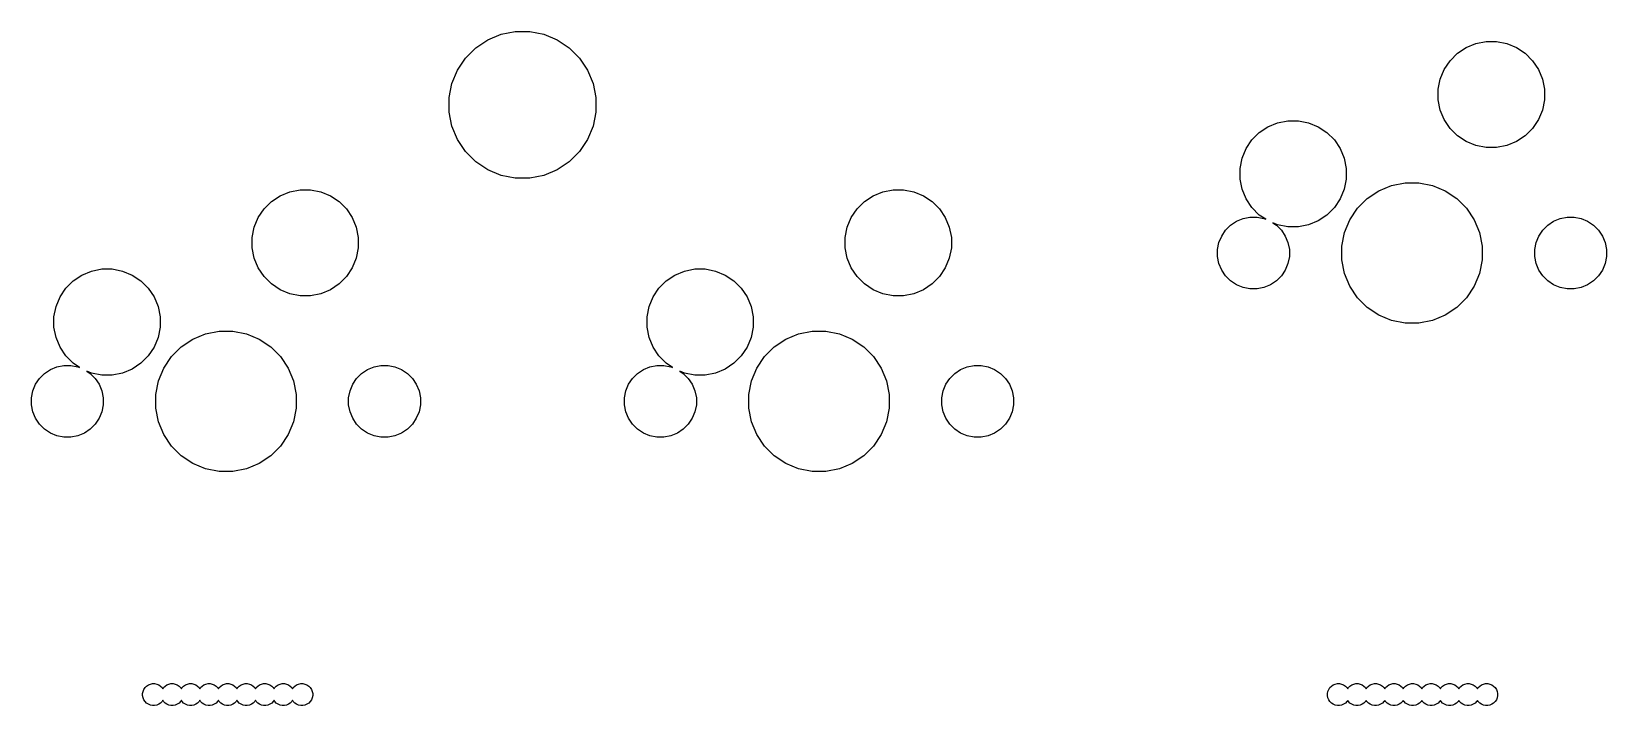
# Model space of a CAD drawing. Extents: x 0.5 to 11.1, y -4 to -0.8.
# Drawn here: x 0.546 to 2.533, y -3.288 to -2.438 of the extents above; entities that cross this region are included whole.
import ezdxf

# ---------------------------------------------------------------- set-up
doc = ezdxf.new("R2010")
doc.units = 0
doc.header["$MEASUREMENT"] = 0
doc.layers.add('BLACK', color=7, linetype='CONTINUOUS')

msp = doc.modelspace()

# ---------------------------------------------------------------- linework, layer by layer
at = {"layer": 'BLACK', "linetype": 'CONTINUOUS'}
for p, q in [((1.12183, -2.44872), (1.13866, -2.44174)), ((1.13866, -2.44174), (1.15654, -2.43819)), ((1.15654, -2.43819), (1.17476, -2.43819)), ((1.17476, -2.43819), (1.19264, -2.44174)), ((1.19264, -2.44174), (1.20947, -2.44872)), ((1.09378, -2.47173), (1.10667, -2.45884)), ((1.10667, -2.45884), (1.12183, -2.44872)), ((1.20947, -2.44872), (1.22463, -2.45884)), ((1.22463, -2.45884), (1.23751, -2.47173)), ((2.34503, -2.46573), (2.35599, -2.4584)), ((2.35599, -2.4584), (2.36817, -2.45336)), ((2.36817, -2.45336), (2.3811, -2.45079)), ((2.3811, -2.45079), (2.39429, -2.45079)), ((2.39429, -2.45079), (2.40722, -2.45336)), ((2.40722, -2.45336), (2.4194, -2.4584)), ((2.4194, -2.4584), (2.43036, -2.46573)), ((1.08366, -2.48688), (1.09378, -2.47173)), ((1.23751, -2.47173), (1.24764, -2.48688)), ((2.32838, -2.48601), (2.33571, -2.47505)), ((2.33571, -2.47505), (2.34503, -2.46573)), ((2.43036, -2.46573), (2.43968, -2.47505)), ((2.43968, -2.47505), (2.44701, -2.48601)), ((1.07669, -2.50372), (1.08366, -2.48688)), ((1.24764, -2.48688), (1.25461, -2.50372)), ((2.32077, -2.51112), (2.32334, -2.49819)), ((2.32334, -2.49819), (2.32838, -2.48601)), ((2.44701, -2.48601), (2.45205, -2.49819)), ((2.45205, -2.49819), (2.45463, -2.51112)), ((1.07313, -2.5216), (1.07669, -2.50372)), ((1.07313, -2.53982), (1.07313, -2.5216)), ((1.25461, -2.50372), (1.25817, -2.5216)), ((1.25817, -2.5216), (1.25817, -2.53982)), ((2.32077, -2.52431), (2.32077, -2.51112)), ((2.45463, -2.51112), (2.45463, -2.52431)), ((1.07669, -2.5577), (1.07313, -2.53982)), ((1.25817, -2.53982), (1.25461, -2.5577)), ((2.32334, -2.53724), (2.32077, -2.52431)), ((2.32838, -2.54942), (2.32334, -2.53724)), ((2.45205, -2.53724), (2.44701, -2.54942)), ((2.45463, -2.52431), (2.45205, -2.53724)), ((1.08366, -2.57453), (1.07669, -2.5577)), ((1.25461, -2.5577), (1.24764, -2.57453)), ((2.09503, -2.56573), (2.10599, -2.5584)), ((2.10599, -2.5584), (2.11817, -2.55336)), ((2.11817, -2.55336), (2.1311, -2.55079)), ((2.1311, -2.55079), (2.14429, -2.55079)), ((2.14429, -2.55079), (2.15722, -2.55336)), ((2.15722, -2.55336), (2.1694, -2.5584)), ((2.1694, -2.5584), (2.18036, -2.56573)), ((2.33571, -2.56038), (2.32838, -2.54942)), ((2.34503, -2.5697), (2.33571, -2.56038)), ((2.43968, -2.56038), (2.43036, -2.5697)), ((2.44701, -2.54942), (2.43968, -2.56038)), ((1.09378, -2.58969), (1.08366, -2.57453)), ((1.24764, -2.57453), (1.23751, -2.58969)), ((2.07838, -2.58601), (2.08571, -2.57505)), ((2.08571, -2.57505), (2.09503, -2.56573)), ((2.18036, -2.56573), (2.18968, -2.57505)), ((2.18968, -2.57505), (2.19701, -2.58601)), ((2.35599, -2.57703), (2.34503, -2.5697)), ((2.36817, -2.58207), (2.35599, -2.57703)), ((2.3811, -2.58465), (2.36817, -2.58207)), ((2.40722, -2.58207), (2.39429, -2.58465)), ((2.4194, -2.57703), (2.40722, -2.58207)), ((2.43036, -2.5697), (2.4194, -2.57703)), ((1.10667, -2.60257), (1.09378, -2.58969)), ((1.23751, -2.58969), (1.22463, -2.60257)), ((2.07077, -2.61112), (2.07334, -2.59819)), ((2.07334, -2.59819), (2.07838, -2.58601)), ((2.19701, -2.58601), (2.20205, -2.59819)), ((2.20205, -2.59819), (2.20463, -2.61112)), ((2.39429, -2.58465), (2.3811, -2.58465)), ((1.12183, -2.6127), (1.10667, -2.60257)), ((1.13866, -2.61967), (1.12183, -2.6127)), ((1.15654, -2.62323), (1.13866, -2.61967)), ((1.19264, -2.61967), (1.17476, -2.62323)), ((1.20947, -2.6127), (1.19264, -2.61967)), ((1.22463, -2.60257), (1.20947, -2.6127)), ((2.07077, -2.62431), (2.07077, -2.61112)), ((2.20463, -2.61112), (2.20463, -2.62431)), ((0.859931, -2.64541), (0.872111, -2.64037)), ((0.872111, -2.64037), (0.885042, -2.6378)), ((0.885042, -2.6378), (0.898226, -2.6378)), ((0.898226, -2.6378), (0.911156, -2.64037)), ((0.911156, -2.64037), (0.923337, -2.64541)), ((1.17476, -2.62323), (1.15654, -2.62323)), ((1.60796, -2.64541), (1.62014, -2.64037)), ((1.62014, -2.64037), (1.63307, -2.6378)), ((1.63307, -2.6378), (1.64626, -2.6378)), ((1.64626, -2.6378), (1.65919, -2.64037)), ((1.65919, -2.64037), (1.67137, -2.64541)), ((2.07334, -2.63724), (2.07077, -2.62431)), ((2.07838, -2.64942), (2.07334, -2.63724)), ((2.20205, -2.63724), (2.19701, -2.64942)), ((2.20463, -2.62431), (2.20205, -2.63724)), ((2.23123, -2.64891), (2.24574, -2.63922)), ((2.24574, -2.63922), (2.26186, -2.63254)), ((2.26186, -2.63254), (2.27897, -2.62913)), ((2.27897, -2.62913), (2.29642, -2.62913)), ((2.29642, -2.62913), (2.31354, -2.63254)), ((2.31354, -2.63254), (2.32966, -2.63922)), ((2.32966, -2.63922), (2.34417, -2.64891)), ((0.832322, -2.67302), (0.839647, -2.66206)), ((0.839647, -2.66206), (0.848969, -2.65274)), ((0.848969, -2.65274), (0.859931, -2.64541)), ((0.923337, -2.64541), (0.934299, -2.65274)), ((0.934299, -2.65274), (0.943621, -2.66206)), ((0.943621, -2.66206), (0.950946, -2.67302)), ((1.58035, -2.67302), (1.58768, -2.66206)), ((1.58768, -2.66206), (1.597, -2.65274)), ((1.597, -2.65274), (1.60796, -2.64541)), ((1.67137, -2.64541), (1.68233, -2.65274)), ((1.68233, -2.65274), (1.69165, -2.66206)), ((1.69165, -2.66206), (1.69898, -2.67302)), ((2.08571, -2.66038), (2.07838, -2.64942)), ((2.09503, -2.6697), (2.08571, -2.66038)), ((2.18968, -2.66038), (2.18036, -2.6697)), ((2.19701, -2.64942), (2.18968, -2.66038)), ((2.2092, -2.67576), (2.21889, -2.66125)), ((2.21889, -2.66125), (2.23123, -2.64891)), ((2.34417, -2.64891), (2.3565, -2.66125)), ((2.3565, -2.66125), (2.3662, -2.67576)), ((0.827277, -2.6852), (0.832322, -2.67302)), ((0.950946, -2.67302), (0.955991, -2.6852)), ((1.57531, -2.6852), (1.58035, -2.67302)), ((1.69898, -2.67302), (1.70402, -2.6852)), ((2.05884, -2.68255), (2.06625, -2.67759)), ((2.06625, -2.67759), (2.07449, -2.67418)), ((2.07449, -2.67418), (2.08324, -2.67244)), ((2.08324, -2.67244), (2.09216, -2.67244)), ((2.09216, -2.67244), (2.1009, -2.67418)), ((2.10308, -2.67508), (2.09503, -2.6697)), ((2.1009, -2.67418), (2.10308, -2.67508)), ((2.11817, -2.68207), (2.11205, -2.67954)), ((2.11205, -2.67954), (2.11656, -2.68255)), ((2.1694, -2.67703), (2.15722, -2.68207)), ((2.18036, -2.6697), (2.1694, -2.67703)), ((2.20252, -2.69188), (2.2092, -2.67576)), ((2.3662, -2.67576), (2.37288, -2.69188)), ((2.45884, -2.68255), (2.46625, -2.67759)), ((2.46625, -2.67759), (2.47449, -2.67418)), ((2.47449, -2.67418), (2.48324, -2.67244)), ((2.48324, -2.67244), (2.49216, -2.67244)), ((2.49216, -2.67244), (2.5009, -2.67418)), ((2.5009, -2.67418), (2.50914, -2.67759)), ((2.50914, -2.67759), (2.51656, -2.68255)), ((0.824705, -2.69813), (0.827277, -2.6852)), ((0.824705, -2.71132), (0.824705, -2.69813)), ((0.955991, -2.6852), (0.958563, -2.69813)), ((0.958563, -2.69813), (0.958563, -2.71132)), ((1.57274, -2.69813), (1.57531, -2.6852)), ((1.57274, -2.71132), (1.57274, -2.69813)), ((1.70402, -2.6852), (1.70659, -2.69813)), ((1.70659, -2.69813), (1.70659, -2.71132)), ((2.04416, -2.70451), (2.04757, -2.69627)), ((2.04757, -2.69627), (2.05253, -2.68886)), ((2.05253, -2.68886), (2.05884, -2.68255)), ((2.11656, -2.68255), (2.12286, -2.68886)), ((2.1311, -2.68465), (2.11817, -2.68207)), ((2.12286, -2.68886), (2.12782, -2.69627)), ((2.12782, -2.69627), (2.13123, -2.70451)), ((2.14429, -2.68465), (2.1311, -2.68465)), ((2.15722, -2.68207), (2.14429, -2.68465)), ((2.19911, -2.70899), (2.20252, -2.69188)), ((2.37288, -2.69188), (2.37628, -2.70899)), ((2.44416, -2.70451), (2.44757, -2.69627)), ((2.44757, -2.69627), (2.45253, -2.68886)), ((2.45253, -2.68886), (2.45884, -2.68255)), ((2.51656, -2.68255), (2.52286, -2.68886)), ((2.52286, -2.68886), (2.52782, -2.69627)), ((2.52782, -2.69627), (2.53123, -2.70451)), ((0.827277, -2.72425), (0.824705, -2.71132)), ((0.958563, -2.71132), (0.955991, -2.72425)), ((1.57531, -2.72425), (1.57274, -2.71132)), ((1.70659, -2.71132), (1.70402, -2.72425)), ((2.04242, -2.71326), (2.04416, -2.70451)), ((2.04242, -2.72218), (2.04242, -2.71326)), ((2.13123, -2.70451), (2.13297, -2.71326)), ((2.13297, -2.71326), (2.13297, -2.72218)), ((2.19911, -2.72644), (2.19911, -2.70899)), ((2.37628, -2.70899), (2.37628, -2.72644)), ((2.44242, -2.71326), (2.44416, -2.70451)), ((2.44242, -2.72218), (2.44242, -2.71326)), ((2.53123, -2.70451), (2.53297, -2.71326)), ((2.53297, -2.71326), (2.53297, -2.72218)), ((0.609931, -2.74541), (0.622111, -2.74037)), ((0.622111, -2.74037), (0.635042, -2.7378)), ((0.635042, -2.7378), (0.648226, -2.7378)), ((0.648226, -2.7378), (0.661156, -2.74037)), ((0.661156, -2.74037), (0.673337, -2.74541)), ((0.832322, -2.73643), (0.827277, -2.72425)), ((0.839647, -2.74739), (0.832322, -2.73643)), ((0.950946, -2.73643), (0.943621, -2.74739)), ((0.955991, -2.72425), (0.950946, -2.73643)), ((1.35796, -2.74541), (1.37014, -2.74037)), ((1.37014, -2.74037), (1.38307, -2.7378)), ((1.38307, -2.7378), (1.39626, -2.7378)), ((1.39626, -2.7378), (1.40919, -2.74037)), ((1.40919, -2.74037), (1.42137, -2.74541)), ((1.58035, -2.73643), (1.57531, -2.72425)), ((1.58768, -2.74739), (1.58035, -2.73643)), ((1.69898, -2.73643), (1.69165, -2.74739)), ((1.70402, -2.72425), (1.69898, -2.73643)), ((2.04416, -2.73092), (2.04242, -2.72218)), ((2.04757, -2.73916), (2.04416, -2.73092)), ((2.05253, -2.74658), (2.04757, -2.73916)), ((2.12782, -2.73916), (2.12286, -2.74658)), ((2.13123, -2.73092), (2.12782, -2.73916)), ((2.13297, -2.72218), (2.13123, -2.73092)), ((2.20252, -2.74356), (2.19911, -2.72644)), ((2.37628, -2.72644), (2.37288, -2.74356)), ((2.44416, -2.73092), (2.44242, -2.72218)), ((2.44757, -2.73916), (2.44416, -2.73092)), ((2.45253, -2.74658), (2.44757, -2.73916)), ((2.52782, -2.73916), (2.52286, -2.74658)), ((2.53123, -2.73092), (2.52782, -2.73916)), ((2.53297, -2.72218), (2.53123, -2.73092)), ((0.589647, -2.76206), (0.598969, -2.75274)), ((0.598969, -2.75274), (0.609931, -2.74541)), ((0.673337, -2.74541), (0.684299, -2.75274)), ((0.684299, -2.75274), (0.693621, -2.76206)), ((0.848969, -2.75671), (0.839647, -2.74739)), ((0.859931, -2.76404), (0.848969, -2.75671)), ((0.934299, -2.75671), (0.923337, -2.76404)), ((0.943621, -2.74739), (0.934299, -2.75671)), ((1.33768, -2.76206), (1.347, -2.75274)), ((1.347, -2.75274), (1.35796, -2.74541)), ((1.42137, -2.74541), (1.43233, -2.75274)), ((1.43233, -2.75274), (1.44165, -2.76206)), ((1.597, -2.75671), (1.58768, -2.74739)), ((1.60796, -2.76404), (1.597, -2.75671)), ((1.68233, -2.75671), (1.67137, -2.76404)), ((1.69165, -2.74739), (1.68233, -2.75671)), ((2.05884, -2.75288), (2.05253, -2.74658)), ((2.06625, -2.75784), (2.05884, -2.75288)), ((2.07449, -2.76125), (2.06625, -2.75784)), ((2.08324, -2.76299), (2.07449, -2.76125)), ((2.1009, -2.76125), (2.09216, -2.76299)), ((2.10914, -2.75784), (2.1009, -2.76125)), ((2.11656, -2.75288), (2.10914, -2.75784)), ((2.12286, -2.74658), (2.11656, -2.75288)), ((2.2092, -2.75968), (2.20252, -2.74356)), ((2.21889, -2.77418), (2.2092, -2.75968)), ((2.3662, -2.75968), (2.3565, -2.77418)), ((2.37288, -2.74356), (2.3662, -2.75968)), ((2.45884, -2.75288), (2.45253, -2.74658)), ((2.46625, -2.75784), (2.45884, -2.75288)), ((2.47449, -2.76125), (2.46625, -2.75784)), ((2.48324, -2.76299), (2.47449, -2.76125)), ((2.5009, -2.76125), (2.49216, -2.76299)), ((2.50914, -2.75784), (2.5009, -2.76125)), ((2.51656, -2.75288), (2.50914, -2.75784)), ((2.52286, -2.74658), (2.51656, -2.75288)), ((0.577277, -2.7852), (0.582322, -2.77302)), ((0.582322, -2.77302), (0.589647, -2.76206)), ((0.693621, -2.76206), (0.700946, -2.77302)), ((0.700946, -2.77302), (0.705991, -2.7852)), ((0.872111, -2.76908), (0.859931, -2.76404)), ((0.885042, -2.77165), (0.872111, -2.76908)), ((0.898226, -2.77165), (0.885042, -2.77165)), ((0.911156, -2.76908), (0.898226, -2.77165)), ((0.923337, -2.76404), (0.911156, -2.76908)), ((1.32531, -2.7852), (1.33035, -2.77302)), ((1.33035, -2.77302), (1.33768, -2.76206)), ((1.44165, -2.76206), (1.44898, -2.77302)), ((1.44898, -2.77302), (1.45402, -2.7852)), ((1.62014, -2.76908), (1.60796, -2.76404)), ((1.63307, -2.77165), (1.62014, -2.76908)), ((1.64626, -2.77165), (1.63307, -2.77165)), ((1.65919, -2.76908), (1.64626, -2.77165)), ((1.67137, -2.76404), (1.65919, -2.76908)), ((2.09216, -2.76299), (2.08324, -2.76299)), ((2.23123, -2.78652), (2.21889, -2.77418)), ((2.3565, -2.77418), (2.34417, -2.78652)), ((2.49216, -2.76299), (2.48324, -2.76299)), ((0.574705, -2.79813), (0.577277, -2.7852)), ((0.574705, -2.81132), (0.574705, -2.79813)), ((0.705991, -2.7852), (0.708563, -2.79813)), ((0.708563, -2.79813), (0.708563, -2.81132)), ((1.32274, -2.79813), (1.32531, -2.7852)), ((1.32274, -2.81132), (1.32274, -2.79813)), ((1.45402, -2.7852), (1.45659, -2.79813)), ((1.45659, -2.79813), (1.45659, -2.81132)), ((2.24574, -2.79622), (2.23123, -2.78652)), ((2.26186, -2.8029), (2.24574, -2.79622)), ((2.32966, -2.79622), (2.31354, -2.8029)), ((2.34417, -2.78652), (2.32966, -2.79622)), ((0.577277, -2.82425), (0.574705, -2.81132)), ((0.708563, -2.81132), (0.705991, -2.82425)), ((0.749674, -2.82622), (0.765795, -2.81955)), ((0.765795, -2.81955), (0.782909, -2.81614)), ((0.782909, -2.81614), (0.800359, -2.81614)), ((0.800359, -2.81614), (0.817472, -2.81955)), ((0.817472, -2.81955), (0.833594, -2.82622)), ((1.32531, -2.82425), (1.32274, -2.81132)), ((1.45659, -2.81132), (1.45402, -2.82425)), ((1.49771, -2.82622), (1.51383, -2.81955)), ((1.51383, -2.81955), (1.53094, -2.81614)), ((1.53094, -2.81614), (1.54839, -2.81614)), ((1.54839, -2.81614), (1.5655, -2.81955)), ((1.5655, -2.81955), (1.58163, -2.82622)), ((2.27897, -2.8063), (2.26186, -2.8029)), ((2.29642, -2.8063), (2.27897, -2.8063)), ((2.31354, -2.8029), (2.29642, -2.8063)), ((0.582322, -2.83643), (0.577277, -2.82425)), ((0.589647, -2.84739), (0.582322, -2.83643)), ((0.700946, -2.83643), (0.693621, -2.84739)), ((0.705991, -2.82425), (0.700946, -2.83643)), ((0.722827, -2.84826), (0.735166, -2.83592)), ((0.735166, -2.83592), (0.749674, -2.82622)), ((0.833594, -2.82622), (0.848102, -2.83592)), ((0.848102, -2.83592), (0.860441, -2.84826)), ((1.33035, -2.83643), (1.32531, -2.82425)), ((1.33768, -2.84739), (1.33035, -2.83643)), ((1.44898, -2.83643), (1.44165, -2.84739)), ((1.45402, -2.82425), (1.44898, -2.83643)), ((1.47086, -2.84826), (1.4832, -2.83592)), ((1.4832, -2.83592), (1.49771, -2.82622)), ((1.58163, -2.82622), (1.59613, -2.83592)), ((1.59613, -2.83592), (1.60847, -2.84826)), ((0.578427, -2.86119), (0.587175, -2.85945)), ((0.587175, -2.85945), (0.596093, -2.85945)), ((0.598969, -2.85671), (0.589647, -2.84739)), ((0.596093, -2.85945), (0.60484, -2.86119)), ((0.607022, -2.86209), (0.598969, -2.85671)), ((0.684299, -2.85671), (0.673337, -2.86404)), ((0.693621, -2.84739), (0.684299, -2.85671)), ((0.713133, -2.86276), (0.722827, -2.84826)), ((0.860441, -2.84826), (0.870135, -2.86276)), ((0.978427, -2.86119), (0.987175, -2.85945)), ((0.987175, -2.85945), (0.996093, -2.85945)), ((0.996093, -2.85945), (1.00484, -2.86119)), ((1.32646, -2.86119), (1.33521, -2.85945)), ((1.33521, -2.85945), (1.34412, -2.85945)), ((1.347, -2.85671), (1.33768, -2.84739)), ((1.34412, -2.85945), (1.35287, -2.86119)), ((1.35505, -2.86209), (1.347, -2.85671)), ((1.43233, -2.85671), (1.42137, -2.86404)), ((1.44165, -2.84739), (1.43233, -2.85671)), ((1.46116, -2.86276), (1.47086, -2.84826)), ((1.60847, -2.84826), (1.61817, -2.86276)), ((1.72646, -2.86119), (1.73521, -2.85945)), ((1.73521, -2.85945), (1.74412, -2.85945)), ((1.74412, -2.85945), (1.75287, -2.86119)), ((0.551511, -2.88328), (0.556466, -2.87586)), ((0.556466, -2.87586), (0.562772, -2.86956)), ((0.562772, -2.86956), (0.570188, -2.8646)), ((0.570188, -2.8646), (0.578427, -2.86119)), ((0.60484, -2.86119), (0.607022, -2.86209)), ((0.622111, -2.86908), (0.615989, -2.86655)), ((0.615989, -2.86655), (0.620495, -2.86956)), ((0.620495, -2.86956), (0.626802, -2.87586)), ((0.635042, -2.87165), (0.622111, -2.86908)), ((0.626802, -2.87586), (0.631757, -2.88328)), ((0.648226, -2.87165), (0.635042, -2.87165)), ((0.661156, -2.86908), (0.648226, -2.87165)), ((0.673337, -2.86404), (0.661156, -2.86908)), ((0.703051, -2.896), (0.706455, -2.87889)), ((0.706455, -2.87889), (0.713133, -2.86276)), ((0.870135, -2.86276), (0.876812, -2.87889)), ((0.876812, -2.87889), (0.880217, -2.896)), ((0.951511, -2.88328), (0.956466, -2.87586)), ((0.956466, -2.87586), (0.962772, -2.86956)), ((0.962772, -2.86956), (0.970188, -2.8646)), ((0.970188, -2.8646), (0.978427, -2.86119)), ((1.00484, -2.86119), (1.01308, -2.8646)), ((1.01308, -2.8646), (1.0205, -2.86956)), ((1.0205, -2.86956), (1.0268, -2.87586)), ((1.0268, -2.87586), (1.03176, -2.88328)), ((1.29954, -2.88328), (1.3045, -2.87586)), ((1.3045, -2.87586), (1.3108, -2.86956)), ((1.3108, -2.86956), (1.31822, -2.8646)), ((1.31822, -2.8646), (1.32646, -2.86119)), ((1.35287, -2.86119), (1.35505, -2.86209)), ((1.37014, -2.86908), (1.36402, -2.86655)), ((1.36402, -2.86655), (1.36853, -2.86956)), ((1.36853, -2.86956), (1.37483, -2.87586)), ((1.38307, -2.87165), (1.37014, -2.86908)), ((1.37483, -2.87586), (1.37979, -2.88328)), ((1.39626, -2.87165), (1.38307, -2.87165)), ((1.40919, -2.86908), (1.39626, -2.87165)), ((1.42137, -2.86404), (1.40919, -2.86908)), ((1.45108, -2.896), (1.45449, -2.87889)), ((1.45449, -2.87889), (1.46116, -2.86276)), ((1.61817, -2.86276), (1.62484, -2.87889)), ((1.62484, -2.87889), (1.62825, -2.896)), ((1.69954, -2.88328), (1.7045, -2.87586)), ((1.7045, -2.87586), (1.7108, -2.86956)), ((1.7108, -2.86956), (1.71822, -2.8646)), ((1.71822, -2.8646), (1.72646, -2.86119)), ((1.75287, -2.86119), (1.76111, -2.8646)), ((1.76111, -2.8646), (1.76853, -2.86956)), ((1.76853, -2.86956), (1.77483, -2.87586)), ((1.77483, -2.87586), (1.77979, -2.88328)), ((0.546358, -2.90027), (0.548098, -2.89152)), ((0.546358, -2.90918), (0.546358, -2.90027)), ((0.548098, -2.89152), (0.551511, -2.88328)), ((0.631757, -2.88328), (0.63517, -2.89152)), ((0.63517, -2.89152), (0.636909, -2.90027)), ((0.636909, -2.90027), (0.636909, -2.90918)), ((0.703051, -2.91345), (0.703051, -2.896)), ((0.880217, -2.896), (0.880217, -2.91345)), ((0.946358, -2.90027), (0.948098, -2.89152)), ((0.946358, -2.90918), (0.946358, -2.90027)), ((0.948098, -2.89152), (0.951511, -2.88328)), ((1.03176, -2.88328), (1.03517, -2.89152)), ((1.03517, -2.89152), (1.03691, -2.90027)), ((1.03691, -2.90027), (1.03691, -2.90918)), ((1.29439, -2.90027), (1.29613, -2.89152)), ((1.29439, -2.90918), (1.29439, -2.90027)), ((1.29613, -2.89152), (1.29954, -2.88328)), ((1.37979, -2.88328), (1.3832, -2.89152)), ((1.3832, -2.89152), (1.38494, -2.90027)), ((1.38494, -2.90027), (1.38494, -2.90918)), ((1.45108, -2.91345), (1.45108, -2.896)), ((1.62825, -2.896), (1.62825, -2.91345)), ((1.69439, -2.90027), (1.69613, -2.89152)), ((1.69439, -2.90918), (1.69439, -2.90027)), ((1.69613, -2.89152), (1.69954, -2.88328)), ((1.77979, -2.88328), (1.7832, -2.89152)), ((1.7832, -2.89152), (1.78494, -2.90027)), ((1.78494, -2.90027), (1.78494, -2.90918)), ((0.548098, -2.91793), (0.546358, -2.90918)), ((0.551511, -2.92617), (0.548098, -2.91793)), ((0.63517, -2.91793), (0.631757, -2.92617)), ((0.636909, -2.90918), (0.63517, -2.91793)), ((0.706455, -2.93056), (0.703051, -2.91345)), ((0.880217, -2.91345), (0.876812, -2.93056)), ((0.948098, -2.91793), (0.946358, -2.90918)), ((0.951511, -2.92617), (0.948098, -2.91793)), ((1.03517, -2.91793), (1.03176, -2.92617)), ((1.03691, -2.90918), (1.03517, -2.91793)), ((1.29613, -2.91793), (1.29439, -2.90918)), ((1.29954, -2.92617), (1.29613, -2.91793)), ((1.3832, -2.91793), (1.37979, -2.92617)), ((1.38494, -2.90918), (1.3832, -2.91793)), ((1.45449, -2.93056), (1.45108, -2.91345)), ((1.62825, -2.91345), (1.62484, -2.93056)), ((1.69613, -2.91793), (1.69439, -2.90918)), ((1.69954, -2.92617), (1.69613, -2.91793)), ((1.7832, -2.91793), (1.77979, -2.92617)), ((1.78494, -2.90918), (1.7832, -2.91793)), ((0.556466, -2.93359), (0.551511, -2.92617)), ((0.562772, -2.93989), (0.556466, -2.93359)), ((0.570188, -2.94485), (0.562772, -2.93989)), ((0.620495, -2.93989), (0.61308, -2.94485)), ((0.626802, -2.93359), (0.620495, -2.93989)), ((0.631757, -2.92617), (0.626802, -2.93359)), ((0.713133, -2.94668), (0.706455, -2.93056)), ((0.876812, -2.93056), (0.870135, -2.94668)), ((0.956466, -2.93359), (0.951511, -2.92617)), ((0.962772, -2.93989), (0.956466, -2.93359)), ((0.970188, -2.94485), (0.962772, -2.93989)), ((1.0205, -2.93989), (1.01308, -2.94485)), ((1.0268, -2.93359), (1.0205, -2.93989)), ((1.03176, -2.92617), (1.0268, -2.93359)), ((1.3045, -2.93359), (1.29954, -2.92617)), ((1.3108, -2.93989), (1.3045, -2.93359)), ((1.31822, -2.94485), (1.3108, -2.93989)), ((1.36853, -2.93989), (1.36111, -2.94485)), ((1.37483, -2.93359), (1.36853, -2.93989)), ((1.37979, -2.92617), (1.37483, -2.93359)), ((1.46116, -2.94668), (1.45449, -2.93056)), ((1.62484, -2.93056), (1.61817, -2.94668)), ((1.7045, -2.93359), (1.69954, -2.92617)), ((1.7108, -2.93989), (1.7045, -2.93359)), ((1.71822, -2.94485), (1.7108, -2.93989)), ((1.76853, -2.93989), (1.76111, -2.94485)), ((1.77483, -2.93359), (1.76853, -2.93989)), ((1.77979, -2.92617), (1.77483, -2.93359)), ((0.578427, -2.94826), (0.570188, -2.94485)), ((0.587175, -2.95), (0.578427, -2.94826)), ((0.596093, -2.95), (0.587175, -2.95)), ((0.60484, -2.94826), (0.596093, -2.95)), ((0.61308, -2.94485), (0.60484, -2.94826)), ((0.722827, -2.96119), (0.713133, -2.94668)), ((0.870135, -2.94668), (0.860441, -2.96119)), ((0.978427, -2.94826), (0.970188, -2.94485)), ((0.987175, -2.95), (0.978427, -2.94826)), ((0.996093, -2.95), (0.987175, -2.95)), ((1.00484, -2.94826), (0.996093, -2.95)), ((1.01308, -2.94485), (1.00484, -2.94826)), ((1.32646, -2.94826), (1.31822, -2.94485)), ((1.33521, -2.95), (1.32646, -2.94826)), ((1.34412, -2.95), (1.33521, -2.95)), ((1.35287, -2.94826), (1.34412, -2.95)), ((1.36111, -2.94485), (1.35287, -2.94826)), ((1.47086, -2.96119), (1.46116, -2.94668)), ((1.61817, -2.94668), (1.60847, -2.96119)), ((1.72646, -2.94826), (1.71822, -2.94485)), ((1.73521, -2.95), (1.72646, -2.94826)), ((1.74412, -2.95), (1.73521, -2.95)), ((1.75287, -2.94826), (1.74412, -2.95)), ((1.76111, -2.94485), (1.75287, -2.94826)), ((0.735166, -2.97353), (0.722827, -2.96119)), ((0.749674, -2.98323), (0.735166, -2.97353)), ((0.848102, -2.97353), (0.833594, -2.98323)), ((0.860441, -2.96119), (0.848102, -2.97353)), ((1.4832, -2.97353), (1.47086, -2.96119)), ((1.49771, -2.98323), (1.4832, -2.97353)), ((1.59613, -2.97353), (1.58163, -2.98323)), ((1.60847, -2.96119), (1.59613, -2.97353)), ((0.765795, -2.9899), (0.749674, -2.98323)), ((0.782909, -2.99331), (0.765795, -2.9899)), ((0.800359, -2.99331), (0.782909, -2.99331)), ((0.817472, -2.9899), (0.800359, -2.99331)), ((0.833594, -2.98323), (0.817472, -2.9899)), ((1.51383, -2.9899), (1.49771, -2.98323)), ((1.53094, -2.99331), (1.51383, -2.9899)), ((1.54839, -2.99331), (1.53094, -2.99331)), ((1.5655, -2.9899), (1.54839, -2.99331)), ((1.58163, -2.98323), (1.5655, -2.9899)), ((0.686516, -3.27329), (0.687045, -3.27063)), ((0.686516, -3.276), (0.686516, -3.27329)), ((0.687045, -3.27866), (0.686516, -3.276)), ((0.687045, -3.27063), (0.688084, -3.26812)), ((0.688084, -3.26812), (0.689592, -3.26586)), ((0.689592, -3.26586), (0.691511, -3.26394)), ((0.691511, -3.26394), (0.693768, -3.26243)), ((0.693768, -3.26243), (0.696276, -3.2614)), ((0.696276, -3.2614), (0.698938, -3.26087)), ((0.698938, -3.26087), (0.701652, -3.26087)), ((0.701652, -3.26087), (0.704315, -3.2614)), ((0.704315, -3.2614), (0.706822, -3.26243)), ((0.706822, -3.26243), (0.709079, -3.26394)), ((0.709079, -3.26394), (0.710999, -3.26586)), ((0.710999, -3.26586), (0.711983, -3.26734)), ((0.711983, -3.26734), (0.712968, -3.26586)), ((0.712968, -3.26586), (0.714887, -3.26394)), ((0.714887, -3.26394), (0.717144, -3.26243)), ((0.717144, -3.26243), (0.719652, -3.2614)), ((0.719652, -3.2614), (0.722314, -3.26087)), ((0.722314, -3.26087), (0.725028, -3.26087)), ((0.725028, -3.26087), (0.727691, -3.2614)), ((0.727691, -3.2614), (0.730198, -3.26243)), ((0.730198, -3.26243), (0.732455, -3.26394)), ((0.732455, -3.26394), (0.734375, -3.26586)), ((0.734375, -3.26586), (0.735359, -3.26734)), ((0.735359, -3.26734), (0.736344, -3.26586)), ((0.736344, -3.26586), (0.738263, -3.26394)), ((0.738263, -3.26394), (0.74052, -3.26243)), ((0.74052, -3.26243), (0.743028, -3.2614)), ((0.743028, -3.2614), (0.74569, -3.26087)), ((0.74569, -3.26087), (0.748404, -3.26087)), ((0.748404, -3.26087), (0.751067, -3.2614)), ((0.751067, -3.2614), (0.753574, -3.26243)), ((0.753574, -3.26243), (0.755831, -3.26394)), ((0.755831, -3.26394), (0.757751, -3.26586)), ((0.757751, -3.26586), (0.758735, -3.26734)), ((0.758735, -3.26734), (0.75972, -3.26586)), ((0.75972, -3.26586), (0.761639, -3.26394)), ((0.761639, -3.26394), (0.763896, -3.26243)), ((0.763896, -3.26243), (0.766404, -3.2614)), ((0.766404, -3.2614), (0.769066, -3.26087)), ((0.769066, -3.26087), (0.77178, -3.26087)), ((0.77178, -3.26087), (0.774443, -3.2614)), ((0.774443, -3.2614), (0.77695, -3.26243)), ((0.77695, -3.26243), (0.779207, -3.26394)), ((0.779207, -3.26394), (0.781126, -3.26586)), ((0.781126, -3.26586), (0.782111, -3.26734)), ((0.782111, -3.26734), (0.783096, -3.26586)), ((0.783096, -3.26586), (0.785015, -3.26394)), ((0.785015, -3.26394), (0.787272, -3.26243)), ((0.787272, -3.26243), (0.78978, -3.2614)), ((0.78978, -3.2614), (0.792442, -3.26087)), ((0.792442, -3.26087), (0.795156, -3.26087)), ((0.795156, -3.26087), (0.797819, -3.2614)), ((0.797819, -3.2614), (0.800326, -3.26243)), ((0.800326, -3.26243), (0.802583, -3.26394)), ((0.802583, -3.26394), (0.804502, -3.26586)), ((0.804502, -3.26586), (0.805487, -3.26734)), ((0.805487, -3.26734), (0.806472, -3.26586)), ((0.806472, -3.26586), (0.808391, -3.26394)), ((0.808391, -3.26394), (0.810648, -3.26243)), ((0.810648, -3.26243), (0.813156, -3.2614)), ((0.813156, -3.2614), (0.815818, -3.26087)), ((0.815818, -3.26087), (0.818532, -3.26087)), ((0.818532, -3.26087), (0.821195, -3.2614)), ((0.821195, -3.2614), (0.823702, -3.26243)), ((0.823702, -3.26243), (0.825959, -3.26394)), ((0.825959, -3.26394), (0.827878, -3.26586)), ((0.827878, -3.26586), (0.828863, -3.26734)), ((0.828863, -3.26734), (0.829848, -3.26586)), ((0.829848, -3.26586), (0.831767, -3.26394)), ((0.831767, -3.26394), (0.834024, -3.26243)), ((0.834024, -3.26243), (0.836532, -3.2614)), ((0.836532, -3.2614), (0.839194, -3.26087)), ((0.839194, -3.26087), (0.841908, -3.26087)), ((0.841908, -3.26087), (0.844571, -3.2614)), ((0.844571, -3.2614), (0.847078, -3.26243)), ((0.847078, -3.26243), (0.849335, -3.26394)), ((0.849335, -3.26394), (0.851254, -3.26586)), ((0.851254, -3.26586), (0.852239, -3.26734)), ((0.852239, -3.26734), (0.853224, -3.26586)), ((0.853224, -3.26586), (0.855143, -3.26394)), ((0.855143, -3.26394), (0.8574, -3.26243)), ((0.8574, -3.26243), (0.859908, -3.2614)), ((0.859908, -3.2614), (0.86257, -3.26087)), ((0.86257, -3.26087), (0.865284, -3.26087)), ((0.865284, -3.26087), (0.867946, -3.2614)), ((0.867946, -3.2614), (0.870454, -3.26243)), ((0.870454, -3.26243), (0.872711, -3.26394)), ((0.872711, -3.26394), (0.87463, -3.26586)), ((0.87463, -3.26586), (0.875615, -3.26734)), ((0.875615, -3.26734), (0.8766, -3.26586)), ((0.8766, -3.26586), (0.878519, -3.26394)), ((0.878519, -3.26394), (0.880776, -3.26243)), ((0.880776, -3.26243), (0.883284, -3.2614)), ((0.883284, -3.2614), (0.885946, -3.26087)), ((0.885946, -3.26087), (0.88866, -3.26087)), ((0.88866, -3.26087), (0.891322, -3.2614)), ((0.891322, -3.2614), (0.89383, -3.26243)), ((0.89383, -3.26243), (0.896087, -3.26394)), ((0.896087, -3.26394), (0.898006, -3.26586)), ((0.898006, -3.26586), (0.899514, -3.26812)), ((0.899514, -3.26812), (0.900553, -3.27063)), ((0.900553, -3.27063), (0.901083, -3.27329)), ((0.901083, -3.276), (0.900553, -3.27866)), ((0.901083, -3.27329), (0.901083, -3.276)), ((2.18104, -3.27337), (2.18157, -3.27071)), ((2.18104, -3.27608), (2.18104, -3.27337)), ((2.18157, -3.27874), (2.18104, -3.27608)), ((2.18157, -3.27071), (2.18261, -3.2682)), ((2.18261, -3.2682), (2.18412, -3.26594)), ((2.18412, -3.26594), (2.18604, -3.26402)), ((2.18604, -3.26402), (2.1883, -3.26251)), ((2.1883, -3.26251), (2.1908, -3.26147)), ((2.1908, -3.26147), (2.19347, -3.26094)), ((2.19347, -3.26094), (2.19618, -3.26094)), ((2.19618, -3.26094), (2.19884, -3.26147)), ((2.19884, -3.26147), (2.20135, -3.26251)), ((2.20135, -3.26251), (2.20361, -3.26402)), ((2.20361, -3.26402), (2.20553, -3.26594)), ((2.20553, -3.26594), (2.20651, -3.26741)), ((2.20651, -3.26741), (2.2075, -3.26594)), ((2.2075, -3.26594), (2.20941, -3.26402)), ((2.20941, -3.26402), (2.21167, -3.26251)), ((2.21167, -3.26251), (2.21418, -3.26147)), ((2.21418, -3.26147), (2.21684, -3.26094)), ((2.21684, -3.26094), (2.21956, -3.26094)), ((2.21956, -3.26094), (2.22222, -3.26147)), ((2.22222, -3.26147), (2.22473, -3.26251)), ((2.22473, -3.26251), (2.22698, -3.26402)), ((2.22698, -3.26402), (2.2289, -3.26594)), ((2.2289, -3.26594), (2.22989, -3.26741)), ((2.22989, -3.26741), (2.23087, -3.26594)), ((2.23087, -3.26594), (2.23279, -3.26402)), ((2.23279, -3.26402), (2.23505, -3.26251)), ((2.23505, -3.26251), (2.23756, -3.26147)), ((2.23756, -3.26147), (2.24022, -3.26094)), ((2.24022, -3.26094), (2.24293, -3.26094)), ((2.24293, -3.26094), (2.24559, -3.26147)), ((2.24559, -3.26147), (2.2481, -3.26251)), ((2.2481, -3.26251), (2.25036, -3.26402)), ((2.25036, -3.26402), (2.25228, -3.26594)), ((2.25228, -3.26594), (2.25326, -3.26741)), ((2.25326, -3.26741), (2.25425, -3.26594)), ((2.25425, -3.26594), (2.25617, -3.26402)), ((2.25617, -3.26402), (2.25842, -3.26251)), ((2.25842, -3.26251), (2.26093, -3.26147)), ((2.26093, -3.26147), (2.26359, -3.26094)), ((2.26359, -3.26094), (2.26631, -3.26094)), ((2.26631, -3.26094), (2.26897, -3.26147)), ((2.26897, -3.26147), (2.27148, -3.26251)), ((2.27148, -3.26251), (2.27373, -3.26402)), ((2.27373, -3.26402), (2.27565, -3.26594)), ((2.27565, -3.26594), (2.27664, -3.26741)), ((2.27664, -3.26741), (2.27762, -3.26594)), ((2.27762, -3.26594), (2.27954, -3.26402)), ((2.27954, -3.26402), (2.2818, -3.26251)), ((2.2818, -3.26251), (2.28431, -3.26147)), ((2.28431, -3.26147), (2.28697, -3.26094)), ((2.28697, -3.26094), (2.28968, -3.26094)), ((2.28968, -3.26094), (2.29235, -3.26147)), ((2.29235, -3.26147), (2.29485, -3.26251)), ((2.29485, -3.26251), (2.29711, -3.26402)), ((2.29711, -3.26402), (2.29903, -3.26594)), ((2.29903, -3.26594), (2.30001, -3.26741)), ((2.30001, -3.26741), (2.301, -3.26594)), ((2.301, -3.26594), (2.30292, -3.26402)), ((2.30292, -3.26402), (2.30518, -3.26251)), ((2.30518, -3.26251), (2.30768, -3.26147)), ((2.30768, -3.26147), (2.31035, -3.26094)), ((2.31035, -3.26094), (2.31306, -3.26094)), ((2.31306, -3.26094), (2.31572, -3.26147)), ((2.31572, -3.26147), (2.31823, -3.26251)), ((2.31823, -3.26251), (2.32049, -3.26402)), ((2.32049, -3.26402), (2.32241, -3.26594)), ((2.32241, -3.26594), (2.32339, -3.26741)), ((2.32339, -3.26741), (2.32438, -3.26594)), ((2.32438, -3.26594), (2.32629, -3.26402)), ((2.32629, -3.26402), (2.32855, -3.26251)), ((2.32855, -3.26251), (2.33106, -3.26147)), ((2.33106, -3.26147), (2.33372, -3.26094)), ((2.33372, -3.26094), (2.33644, -3.26094)), ((2.33644, -3.26094), (2.3391, -3.26147)), ((2.3391, -3.26147), (2.34161, -3.26251)), ((2.34161, -3.26251), (2.34386, -3.26402)), ((2.34386, -3.26402), (2.34578, -3.26594)), ((2.34578, -3.26594), (2.34677, -3.26741)), ((2.34677, -3.26741), (2.34775, -3.26594)), ((2.34775, -3.26594), (2.34967, -3.26402)), ((2.34967, -3.26402), (2.35193, -3.26251)), ((2.35193, -3.26251), (2.35444, -3.26147)), ((2.35444, -3.26147), (2.3571, -3.26094)), ((2.3571, -3.26094), (2.35981, -3.26094)), ((2.35981, -3.26094), (2.36247, -3.26147)), ((2.36247, -3.26147), (2.36498, -3.26251)), ((2.36498, -3.26251), (2.36724, -3.26402)), ((2.36724, -3.26402), (2.36916, -3.26594)), ((2.36916, -3.26594), (2.37014, -3.26741)), ((2.37014, -3.26741), (2.37113, -3.26594)), ((2.37113, -3.26594), (2.37305, -3.26402)), ((2.37305, -3.26402), (2.3753, -3.26251)), ((2.3753, -3.26251), (2.37781, -3.26147)), ((2.37781, -3.26147), (2.38047, -3.26094)), ((2.38047, -3.26094), (2.38319, -3.26094)), ((2.38319, -3.26094), (2.38585, -3.26147)), ((2.38585, -3.26147), (2.38836, -3.26251)), ((2.38836, -3.26251), (2.39061, -3.26402)), ((2.39061, -3.26402), (2.39253, -3.26594)), ((2.39253, -3.26594), (2.39404, -3.2682)), ((2.39404, -3.2682), (2.39508, -3.27071)), ((2.39508, -3.27071), (2.39561, -3.27337)), ((2.39561, -3.27608), (2.39508, -3.27874)), ((2.39561, -3.27337), (2.39561, -3.27608)), ((0.688084, -3.28117), (0.687045, -3.27866)), ((0.689592, -3.28343), (0.688084, -3.28117)), ((0.691511, -3.28535), (0.689592, -3.28343)), ((0.693768, -3.28686), (0.691511, -3.28535)), ((0.696276, -3.2879), (0.693768, -3.28686)), ((0.698938, -3.28843), (0.696276, -3.2879)), ((0.701652, -3.28843), (0.698938, -3.28843)), ((0.704315, -3.2879), (0.701652, -3.28843)), ((0.706822, -3.28686), (0.704315, -3.2879)), ((0.709079, -3.28535), (0.706822, -3.28686)), ((0.710999, -3.28343), (0.709079, -3.28535)), ((0.711983, -3.28196), (0.710999, -3.28343)), ((0.712968, -3.28343), (0.711983, -3.28196)), ((0.714887, -3.28535), (0.712968, -3.28343)), ((0.717144, -3.28686), (0.714887, -3.28535)), ((0.719652, -3.2879), (0.717144, -3.28686)), ((0.722314, -3.28843), (0.719652, -3.2879)), ((0.725028, -3.28843), (0.722314, -3.28843)), ((0.727691, -3.2879), (0.725028, -3.28843)), ((0.730198, -3.28686), (0.727691, -3.2879)), ((0.732455, -3.28535), (0.730198, -3.28686)), ((0.734375, -3.28343), (0.732455, -3.28535)), ((0.735359, -3.28196), (0.734375, -3.28343)), ((0.736344, -3.28343), (0.735359, -3.28196)), ((0.738263, -3.28535), (0.736344, -3.28343)), ((0.74052, -3.28686), (0.738263, -3.28535)), ((0.743028, -3.2879), (0.74052, -3.28686)), ((0.74569, -3.28843), (0.743028, -3.2879)), ((0.748404, -3.28843), (0.74569, -3.28843)), ((0.751067, -3.2879), (0.748404, -3.28843)), ((0.753574, -3.28686), (0.751067, -3.2879)), ((0.755831, -3.28535), (0.753574, -3.28686)), ((0.757751, -3.28343), (0.755831, -3.28535)), ((0.758735, -3.28196), (0.757751, -3.28343)), ((0.75972, -3.28343), (0.758735, -3.28196)), ((0.761639, -3.28535), (0.75972, -3.28343)), ((0.763896, -3.28686), (0.761639, -3.28535)), ((0.766404, -3.2879), (0.763896, -3.28686)), ((0.769066, -3.28843), (0.766404, -3.2879)), ((0.77178, -3.28843), (0.769066, -3.28843)), ((0.774443, -3.2879), (0.77178, -3.28843)), ((0.77695, -3.28686), (0.774443, -3.2879)), ((0.779207, -3.28535), (0.77695, -3.28686)), ((0.781126, -3.28343), (0.779207, -3.28535)), ((0.782111, -3.28196), (0.781126, -3.28343)), ((0.783096, -3.28343), (0.782111, -3.28196)), ((0.785015, -3.28535), (0.783096, -3.28343)), ((0.787272, -3.28686), (0.785015, -3.28535)), ((0.78978, -3.2879), (0.787272, -3.28686)), ((0.792442, -3.28843), (0.78978, -3.2879)), ((0.795156, -3.28843), (0.792442, -3.28843)), ((0.797819, -3.2879), (0.795156, -3.28843)), ((0.800326, -3.28686), (0.797819, -3.2879)), ((0.802583, -3.28535), (0.800326, -3.28686)), ((0.804502, -3.28343), (0.802583, -3.28535)), ((0.805487, -3.28196), (0.804502, -3.28343)), ((0.806472, -3.28343), (0.805487, -3.28196)), ((0.808391, -3.28535), (0.806472, -3.28343)), ((0.810648, -3.28686), (0.808391, -3.28535)), ((0.813156, -3.2879), (0.810648, -3.28686)), ((0.815818, -3.28843), (0.813156, -3.2879)), ((0.818532, -3.28843), (0.815818, -3.28843)), ((0.821195, -3.2879), (0.818532, -3.28843)), ((0.823702, -3.28686), (0.821195, -3.2879)), ((0.825959, -3.28535), (0.823702, -3.28686)), ((0.827878, -3.28343), (0.825959, -3.28535)), ((0.828863, -3.28196), (0.827878, -3.28343)), ((0.829848, -3.28343), (0.828863, -3.28196)), ((0.831767, -3.28535), (0.829848, -3.28343)), ((0.834024, -3.28686), (0.831767, -3.28535)), ((0.836532, -3.2879), (0.834024, -3.28686)), ((0.839194, -3.28843), (0.836532, -3.2879)), ((0.841908, -3.28843), (0.839194, -3.28843)), ((0.844571, -3.2879), (0.841908, -3.28843)), ((0.847078, -3.28686), (0.844571, -3.2879)), ((0.849335, -3.28535), (0.847078, -3.28686)), ((0.851254, -3.28343), (0.849335, -3.28535)), ((0.852239, -3.28196), (0.851254, -3.28343)), ((0.853224, -3.28343), (0.852239, -3.28196)), ((0.855143, -3.28535), (0.853224, -3.28343)), ((0.8574, -3.28686), (0.855143, -3.28535)), ((0.859908, -3.2879), (0.8574, -3.28686)), ((0.86257, -3.28843), (0.859908, -3.2879)), ((0.865284, -3.28843), (0.86257, -3.28843)), ((0.867946, -3.2879), (0.865284, -3.28843)), ((0.870454, -3.28686), (0.867946, -3.2879)), ((0.872711, -3.28535), (0.870454, -3.28686)), ((0.87463, -3.28343), (0.872711, -3.28535)), ((0.875615, -3.28196), (0.87463, -3.28343)), ((0.8766, -3.28343), (0.875615, -3.28196)), ((0.878519, -3.28535), (0.8766, -3.28343)), ((0.880776, -3.28686), (0.878519, -3.28535)), ((0.883284, -3.2879), (0.880776, -3.28686)), ((0.885946, -3.28843), (0.883284, -3.2879)), ((0.88866, -3.28843), (0.885946, -3.28843)), ((0.891322, -3.2879), (0.88866, -3.28843)), ((0.89383, -3.28686), (0.891322, -3.2879)), ((0.896087, -3.28535), (0.89383, -3.28686)), ((0.898006, -3.28343), (0.896087, -3.28535)), ((0.899514, -3.28117), (0.898006, -3.28343)), ((0.900553, -3.27866), (0.899514, -3.28117)), ((2.18261, -3.28125), (2.18157, -3.27874)), ((2.18412, -3.28351), (2.18261, -3.28125)), ((2.18604, -3.28543), (2.18412, -3.28351)), ((2.1883, -3.28694), (2.18604, -3.28543)), ((2.1908, -3.28797), (2.1883, -3.28694)), ((2.19347, -3.2885), (2.1908, -3.28797)), ((2.19618, -3.2885), (2.19347, -3.2885)), ((2.19884, -3.28797), (2.19618, -3.2885)), ((2.20135, -3.28694), (2.19884, -3.28797)), ((2.20361, -3.28543), (2.20135, -3.28694)), ((2.20553, -3.28351), (2.20361, -3.28543)), ((2.20651, -3.28203), (2.20553, -3.28351)), ((2.2075, -3.28351), (2.20651, -3.28203)), ((2.20941, -3.28543), (2.2075, -3.28351)), ((2.21167, -3.28694), (2.20941, -3.28543)), ((2.21418, -3.28797), (2.21167, -3.28694)), ((2.21684, -3.2885), (2.21418, -3.28797)), ((2.21956, -3.2885), (2.21684, -3.2885)), ((2.22222, -3.28797), (2.21956, -3.2885)), ((2.22473, -3.28694), (2.22222, -3.28797)), ((2.22698, -3.28543), (2.22473, -3.28694)), ((2.2289, -3.28351), (2.22698, -3.28543)), ((2.22989, -3.28203), (2.2289, -3.28351)), ((2.23087, -3.28351), (2.22989, -3.28203)), ((2.23279, -3.28543), (2.23087, -3.28351)), ((2.23505, -3.28694), (2.23279, -3.28543)), ((2.23756, -3.28797), (2.23505, -3.28694)), ((2.24022, -3.2885), (2.23756, -3.28797)), ((2.24293, -3.2885), (2.24022, -3.2885)), ((2.24559, -3.28797), (2.24293, -3.2885)), ((2.2481, -3.28694), (2.24559, -3.28797)), ((2.25036, -3.28543), (2.2481, -3.28694)), ((2.25228, -3.28351), (2.25036, -3.28543)), ((2.25326, -3.28203), (2.25228, -3.28351)), ((2.25425, -3.28351), (2.25326, -3.28203)), ((2.25617, -3.28543), (2.25425, -3.28351)), ((2.25842, -3.28694), (2.25617, -3.28543)), ((2.26093, -3.28797), (2.25842, -3.28694)), ((2.26359, -3.2885), (2.26093, -3.28797)), ((2.26631, -3.2885), (2.26359, -3.2885)), ((2.26897, -3.28797), (2.26631, -3.2885)), ((2.27148, -3.28694), (2.26897, -3.28797)), ((2.27373, -3.28543), (2.27148, -3.28694)), ((2.27565, -3.28351), (2.27373, -3.28543)), ((2.27664, -3.28203), (2.27565, -3.28351)), ((2.27762, -3.28351), (2.27664, -3.28203)), ((2.27954, -3.28543), (2.27762, -3.28351)), ((2.2818, -3.28694), (2.27954, -3.28543)), ((2.28431, -3.28797), (2.2818, -3.28694)), ((2.28697, -3.2885), (2.28431, -3.28797)), ((2.28968, -3.2885), (2.28697, -3.2885)), ((2.29235, -3.28797), (2.28968, -3.2885)), ((2.29485, -3.28694), (2.29235, -3.28797)), ((2.29711, -3.28543), (2.29485, -3.28694)), ((2.29903, -3.28351), (2.29711, -3.28543)), ((2.30001, -3.28203), (2.29903, -3.28351)), ((2.301, -3.28351), (2.30001, -3.28203)), ((2.30292, -3.28543), (2.301, -3.28351)), ((2.30518, -3.28694), (2.30292, -3.28543)), ((2.30768, -3.28797), (2.30518, -3.28694)), ((2.31035, -3.2885), (2.30768, -3.28797)), ((2.31306, -3.2885), (2.31035, -3.2885)), ((2.31572, -3.28797), (2.31306, -3.2885)), ((2.31823, -3.28694), (2.31572, -3.28797)), ((2.32049, -3.28543), (2.31823, -3.28694)), ((2.32241, -3.28351), (2.32049, -3.28543)), ((2.32339, -3.28203), (2.32241, -3.28351)), ((2.32438, -3.28351), (2.32339, -3.28203)), ((2.32629, -3.28543), (2.32438, -3.28351)), ((2.32855, -3.28694), (2.32629, -3.28543)), ((2.33106, -3.28797), (2.32855, -3.28694)), ((2.33372, -3.2885), (2.33106, -3.28797)), ((2.33644, -3.2885), (2.33372, -3.2885)), ((2.3391, -3.28797), (2.33644, -3.2885)), ((2.34161, -3.28694), (2.3391, -3.28797)), ((2.34386, -3.28543), (2.34161, -3.28694)), ((2.34578, -3.28351), (2.34386, -3.28543)), ((2.34677, -3.28203), (2.34578, -3.28351)), ((2.34775, -3.28351), (2.34677, -3.28203)), ((2.34967, -3.28543), (2.34775, -3.28351)), ((2.35193, -3.28694), (2.34967, -3.28543)), ((2.35444, -3.28797), (2.35193, -3.28694)), ((2.3571, -3.2885), (2.35444, -3.28797)), ((2.35981, -3.2885), (2.3571, -3.2885)), ((2.36247, -3.28797), (2.35981, -3.2885)), ((2.36498, -3.28694), (2.36247, -3.28797)), ((2.36724, -3.28543), (2.36498, -3.28694)), ((2.36916, -3.28351), (2.36724, -3.28543)), ((2.37014, -3.28203), (2.36916, -3.28351)), ((2.37113, -3.28351), (2.37014, -3.28203)), ((2.37305, -3.28543), (2.37113, -3.28351)), ((2.3753, -3.28694), (2.37305, -3.28543)), ((2.37781, -3.28797), (2.3753, -3.28694)), ((2.38047, -3.2885), (2.37781, -3.28797)), ((2.38319, -3.2885), (2.38047, -3.2885)), ((2.38585, -3.28797), (2.38319, -3.2885)), ((2.38836, -3.28694), (2.38585, -3.28797)), ((2.39061, -3.28543), (2.38836, -3.28694)), ((2.39253, -3.28351), (2.39061, -3.28543)), ((2.39404, -3.28125), (2.39253, -3.28351)), ((2.39508, -3.27874), (2.39404, -3.28125))]:
    msp.add_line(p, q, dxfattribs=at)

doc.saveas('drawing.dxf')
